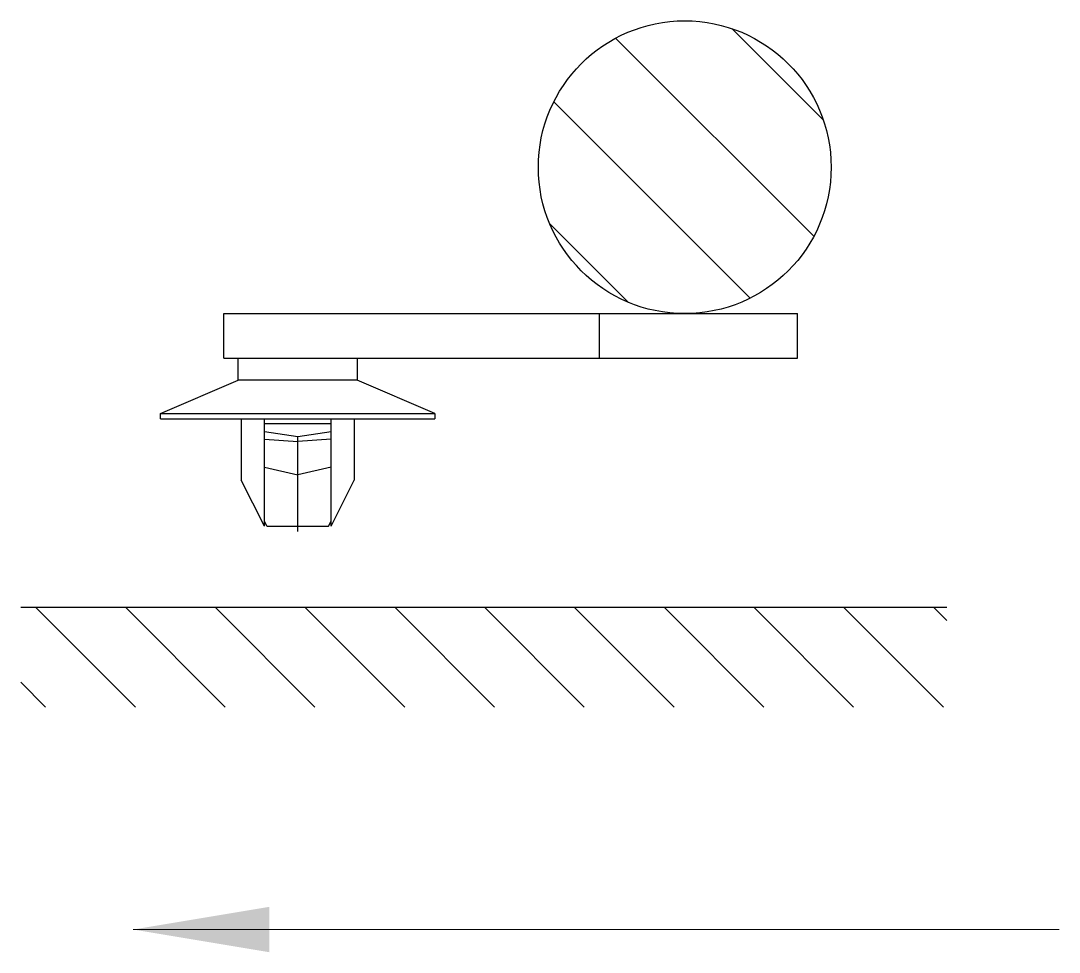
# Model space of a CAD drawing. Header units: inches. Extents: x 47316 to 59086, y 3141 to 11743.
# Drawn here: x 48043.16 to 48066.79, y 7178.44 to 7199.63 of the extents above; entities that cross this region are included whole.
import ezdxf

# ---------------------------------------------------------------- set-up
doc = ezdxf.new("R2010")
doc.units = ezdxf.units.IN
doc.header["$MEASUREMENT"] = 0
doc.layers.add('at_Entity', color=1, linetype='Continuous')
doc.layers.add('Beschreibung', color=7, linetype='Continuous', lineweight=25)
doc.layers.add('darwing', color=2, linetype='Continuous', lineweight=25)

msp = doc.modelspace()

# ---------------------------------------------------------------- linework, layer by layer
at = {"color": 0, "lineweight": -3}
for p, q in [((48056.698, 7199.238, 0), (48061.207, 7194.729, 0)), ((48059.34, 7199.456, 0), (48061.425, 7197.371, 0)), ((48055.289, 7197.787, 0), (48059.756, 7193.32, 0)), ((48055.195, 7195.021, 0), (48056.99, 7193.226, 0)), ((48056.331, 7191.959, 0), (48056.331, 7192.97, 0)), ((48048.112, 7191.454, 0), (48048.112, 7191.959, 0)), ((48048.112, 7191.959, 0), (48050.814, 7191.959, 0)), ((48050.814, 7191.959, 0), (48050.814, 7191.454, 0)), ((48050.814, 7191.454, 0), (48048.112, 7191.454, 0)), ((48052.584, 7190.695, 0), (48052.584, 7190.578, 0))]:
    msp.add_line(p, q, dxfattribs=at)
at = {"lineweight": -3}
for p, q in [((48043.161, 7186.29, 0), (48064.233, 7186.29, 0)), ((48045.769, 7184.019, 0), (48043.498, 7186.29, 0)), ((48047.812, 7184.019, 0), (48045.541, 7186.29, 0)), ((48049.855, 7184.019, 0), (48047.584, 7186.29, 0)), ((48051.898, 7184.019, 0), (48049.627, 7186.29, 0)), ((48053.941, 7184.019, 0), (48051.67, 7186.29, 0)), ((48055.984, 7184.019, 0), (48053.713, 7186.29, 0)), ((48058.027, 7184.019, 0), (48055.756, 7186.29, 0)), ((48060.07, 7184.019, 0), (48057.799, 7186.29, 0)), ((48062.113, 7184.019, 0), (48059.842, 7186.29, 0)), ((48064.156, 7184.019, 0), (48061.885, 7186.29, 0)), ((48064.233, 7185.985, 0), (48063.928, 7186.29, 0)), ((48043.726, 7184.019, 0), (48043.161, 7184.584, 0))]:
    msp.add_line(p, q, dxfattribs=at)
at = {"color": 0, "lineweight": -3}
msp.add_circle((48058.27, 7196.301, 0), 3.331, dxfattribs=at)
at = {"layer": 'at_Entity', "color": 0, "lineweight": -3}
for p, q in [((48046.342, 7190.695, 0), (48048.112, 7191.454, 0)), ((48052.584, 7190.695, 0), (48050.814, 7191.454, 0)), ((48046.342, 7190.695, 0), (48052.584, 7190.695, 0)), ((48046.342, 7190.578, 0), (48046.342, 7190.695, 0)), ((48046.342, 7190.578, 0), (48052.584, 7190.578, 0)), ((48048.179, 7190.583, 0), (48048.179, 7189.183, 0)), ((48048.704, 7188.132, 0), (48048.704, 7190.578, 0)), ((48050.221, 7188.132, 0), (48050.221, 7190.578, 0)), ((48050.746, 7190.583, 0), (48050.746, 7189.183, 0)), ((48050.221, 7190.466, 0), (48048.704, 7190.466, 0)), ((48048.704, 7190.291, 0), (48049.463, 7190.174, 0)), ((48049.463, 7190.174, 0), (48050.221, 7190.291, 0)), ((48048.704, 7190.116, 0), (48049.463, 7190.058, 0)), ((48049.463, 7188.016, 0), (48049.463, 7190.174, 0)), ((48050.221, 7190.116, 0), (48049.463, 7190.058, 0)), ((48048.704, 7189.474, 0), (48049.463, 7189.299, 0)), ((48050.221, 7189.474, 0), (48049.463, 7189.299, 0)), ((48048.704, 7188.132, 0), (48048.179, 7189.183, 0)), ((48050.221, 7188.132, 0), (48050.746, 7189.183, 0)), ((48048.763, 7188.132, 0), (48048.704, 7188.249, 0)), ((48048.763, 7188.132, 0), (48050.162, 7188.132, 0)), ((48050.162, 7188.132, 0), (48050.221, 7188.249, 0))]:
    msp.add_line(p, q, dxfattribs=at)
at = {"layer": 'Beschreibung', "color": 7, "lineweight": 0}
msp.add_line((48045.72, 7178.958, 0), (48066.792, 7178.958, 0), dxfattribs=at)
msp.add_solid([(48048.816, 7178.442, 0), (48048.816, 7179.474, 0), (48045.72, 7178.958, 0)], dxfattribs=at)
at = {"layer": 'darwing', "color": 0, "lineweight": -3}
for p, q in [((48047.783, 7191.959, 0), (48047.783, 7192.97, 0)), ((48047.783, 7192.97, 0), (48060.834, 7192.97, 0)), ((48060.834, 7191.959, 0), (48060.834, 7192.97, 0)), ((48047.783, 7191.959, 0), (48060.834, 7191.959, 0))]:
    msp.add_line(p, q, dxfattribs=at)

doc.saveas('drawing.dxf')
